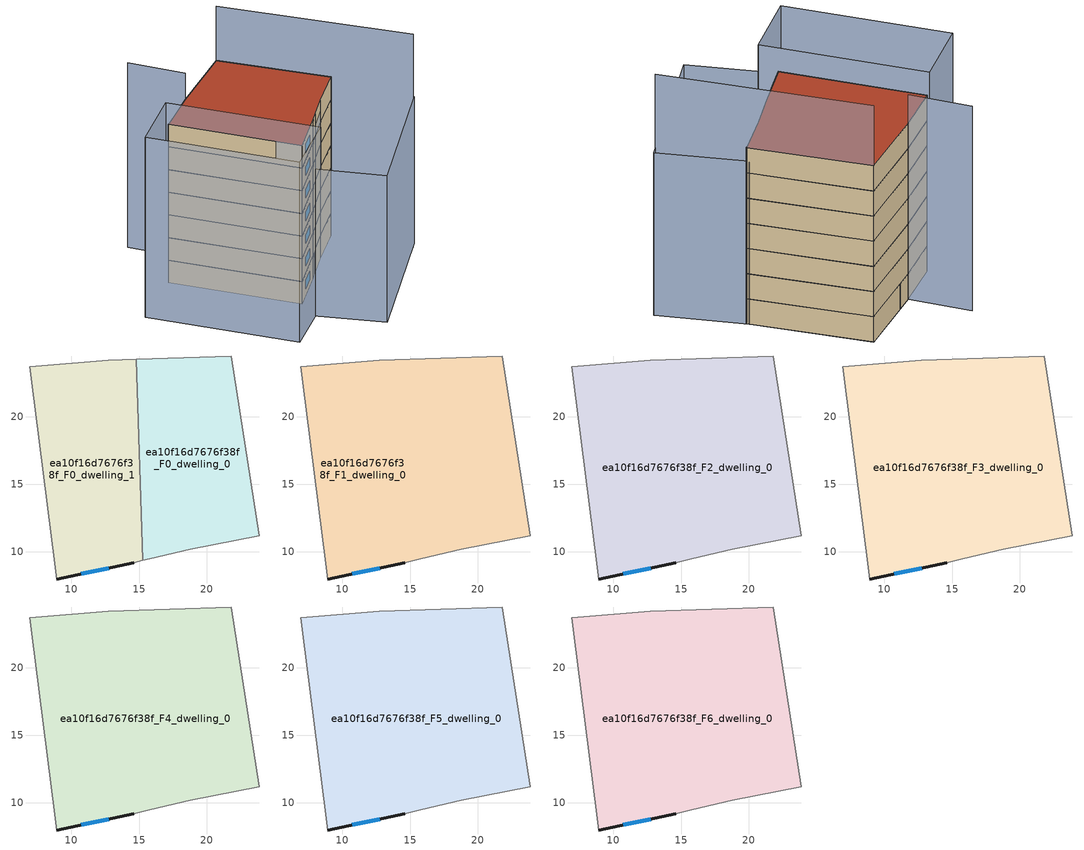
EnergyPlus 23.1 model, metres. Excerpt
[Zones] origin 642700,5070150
ea10f16d7676f38f_F0_dwelling_0
 floor ground (EU_floor_Construction): 23.91,11.19 21.81,24.5 14.81,24.27 15.29,9.37 15.8,9.49 18.81,10.19 z0
 wall adiabatic (EU_wall_Construction): 14.81,24.27 21.81,24.5 23.91,11.19 18.81,10.19 15.8,9.49 15.29,9.37 z0:3
 wall to ea10f16d7676f38f_F0_dwelling_1 (EU_wall_Construction): 15.29,9.37 14.81,24.27 z0:3
ea10f16d7676f38f_F0_dwelling_1
 floor ground (EU_floor_Construction): 15.29,9.37 14.81,24.27 12.71,24.21 6.9,23.71 8.9,8 14.6,9.19 z0
 wall outside (EU_wall_Construction): 14.6,9.19 8.9,8 z0:3
 wall adiabatic (EU_wall_Construction): 15.29,9.37 14.6,9.19 / 8.9,8 6.9,23.71 12.71,24.21 14.81,24.27 z0:3
 window (EU_Window_Construction): 12.76,8.81 10.74,8.38 z0.97:2.03
ea10f16d7676f38f_F1_dwelling_0
 floor to ea10f16d7676f38f_F0_dwelling_0 (EU_floor_Construction): 23.91,11.19 21.81,24.5 14.81,24.27 15.29,9.37 15.8,9.49 18.81,10.19 z3
 floor to ea10f16d7676f38f_F0_dwelling_1 (EU_floor_Construction): 15.29,9.37 14.81,24.27 12.71,24.21 6.9,23.71 8.9,8 14.6,9.19 z3
 wall outside (EU_wall_Construction): 14.6,9.19 8.9,8 z3:6
 wall adiabatic (EU_wall_Construction): 8.9,8 6.9,23.71 12.71,24.21 21.81,24.5 23.91,11.19 18.81,10.19 15.8,9.49 14.6,9.19 z3:6
 window (EU_Window_Construction): 12.76,8.81 10.74,8.38 z3.97:5.03
ea10f16d7676f38f_F2_dwelling_0
 floor to ea10f16d7676f38f_F1_dwelling_0 (EU_floor_Construction): 23.91,11.19 21.81,24.5 12.71,24.21 6.9,23.71 8.9,8 14.6,9.19 15.8,9.49 18.81,10.19 z6
 wall outside (EU_wall_Construction): 14.6,9.19 8.9,8 z6:9
 wall adiabatic (EU_wall_Construction): 8.9,8 6.9,23.71 12.71,24.21 21.81,24.5 23.91,11.19 18.81,10.19 15.8,9.49 14.6,9.19 z6:9
 window (EU_Window_Construction): 12.76,8.81 10.74,8.38 z6.97:8.03
ea10f16d7676f38f_F3_dwelling_0
 floor to ea10f16d7676f38f_F2_dwelling_0 (EU_floor_Construction): 23.91,11.19 21.81,24.5 12.71,24.21 6.9,23.71 8.9,8 14.6,9.19 15.8,9.49 18.81,10.19 z9
 wall outside (EU_wall_Construction): 14.6,9.19 8.9,8 z9:12
 wall adiabatic (EU_wall_Construction): 8.9,8 6.9,23.71 12.71,24.21 21.81,24.5 23.91,11.19 18.81,10.19 15.8,9.49 14.6,9.19 z9:12
 window (EU_Window_Construction): 12.76,8.81 10.74,8.38 z9.97:11.03
ea10f16d7676f38f_F4_dwelling_0
 floor to ea10f16d7676f38f_F3_dwelling_0 (EU_floor_Construction): 23.91,11.19 21.81,24.5 12.71,24.21 6.9,23.71 8.9,8 14.6,9.19 15.8,9.49 18.81,10.19 z12
 wall outside (EU_wall_Construction): 14.6,9.19 8.9,8 z12:15
 wall adiabatic (EU_wall_Construction): 8.9,8 6.9,23.71 12.71,24.21 21.81,24.5 23.91,11.19 18.81,10.19 15.8,9.49 14.6,9.19 z12:15
 window (EU_Window_Construction): 12.76,8.81 10.74,8.38 z12.97:14.03
ea10f16d7676f38f_F5_dwelling_0
 floor to ea10f16d7676f38f_F4_dwelling_0 (EU_floor_Construction): 23.91,11.19 21.81,24.5 12.71,24.21 6.9,23.71 8.9,8 14.6,9.19 15.8,9.49 18.81,10.19 z15
 wall outside (EU_wall_Construction): 14.6,9.19 8.9,8 z15:18
 wall adiabatic (EU_wall_Construction): 8.9,8 6.9,23.71 12.71,24.21 21.81,24.5 23.91,11.19 18.81,10.19 15.8,9.49 14.6,9.19 z15:18
 window (EU_Window_Construction): 12.76,8.81 10.74,8.38 z15.97:17.03
ea10f16d7676f38f_F6_dwelling_0
 floor to ea10f16d7676f38f_F5_dwelling_0 (EU_floor_Construction): 23.91,11.19 21.81,24.5 12.71,24.21 6.9,23.71 8.9,8 14.6,9.19 15.8,9.49 18.81,10.19 z18
 wall outside (EU_wall_Construction): 14.6,9.19 8.9,8 z18:21
 wall adiabatic (EU_wall_Construction): 8.9,8 6.9,23.71 12.71,24.21 21.81,24.5 23.91,11.19 18.81,10.19 15.8,9.49 14.6,9.19 z18:21
 window (EU_Window_Construction): 12.76,8.81 10.74,8.38 z18.97:20.03
 roof outside (EU_roof_Construction): 21.81,24.5 23.91,11.19 18.81,10.19 15.8,9.49 14.6,9.19 8.9,8 6.9,23.71 12.71,24.21 z21
shading: 26.27,1.9 9.25,-2.42 / 9.25,-2.42 6.82,7.14 / 6.82,7.14 23.84,11.47 / 23.84,11.47 26.27,1.9 z0:19.4; 25.41,1.68 21.81,24.5 z0:28.2; 6.86,24.01 9.17,5.83 / 9.17,5.83 1.31,4.83 / 1.31,4.83 -1,23.01 / -1,23.01 6.86,24.01 z0:23.8; 12.1,31.11 12.71,24.2 z0:24.4
[Building]
EU S2 Campaign: North Axis=0; Terrain=City; Solar Distribution=FullExterior
[Site:Location]
Lyon-Bron: Latitude=45.75; Longitude=5; Time Zone=1; Elevation=198
[SizingPeriod:WeatherFileDays]
AnnualSizingPeriod: Begin Month=1; Begin Day of Month=1; End Month=12; End Day of Month=31; Day of Week for Start Day=Monday; Use Weather File Daylight Saving Period=No; Use Weather File Rain and Snow Indicators=No
[MATERIAL]
EU_InternalMass_Material: Roughness=MediumRough; Thickness=0.1; Conductivity=1; Density=1800; Specific Heat=900; Thermal Absorptance=0.9; Solar Absorptance=0.7; Visible Absorptance=0.7
[MATERIAL:NOMASS] Roughness=MediumRough; Thermal Absorptance=0.9; Solar Absorptance=0.7; Visible Absorptance=0.7
Name | Thermal Resistance
EU_wall_NoMass | 2.20426
EU_roof_NoMass | 1.82421
EU_floor_NoMass | 2.14752
[WINDOWMATERIAL:SIMPLEGLAZINGSYSTEM]
EU_Window_SimpleGlazing: UFactor=2.59914; Solar Heat Gain Coefficient=0.76; Visible Transmittance=0.76
[CONSTRUCTION]
EU_wall_Construction: EU_wall_NoMass
EU_roof_Construction: EU_roof_NoMass
EU_floor_Construction: EU_floor_NoMass
EU_InternalMass_Construction: EU_InternalMass_Material
EU_Window_Construction: EU_Window_SimpleGlazing
[ZONE] Type=1; Multiplier=1; Ceiling Height=autocalculate; Floor Area=autocalculate; Part of Total Floor Area=Yes
Name | Volume
ea10f16d7676f38f_F0_dwelling_0; ea10f16d7676f38f_F0_dwelling_1 | 333.357
ea10f16d7676f38f_F1_dwelling_0; ea10f16d7676f38f_F2_dwelling_0; ea10f16d7676f38f_F3_dwelling_0; ea10f16d7676f38f_F4_dwelling_0; ea10f16d7676f38f_F5_dwelling_0; ea10f16d7676f38f_F6_dwelling_0 | 666.714
[INTERNALMASS] Construction=EU_InternalMass_Construction
Name | Zone or ZoneList | Surface Area
ea10f16d7676f38f_F0_dwelling_0_EU_InternalMass | ea10f16d7676f38f_F0_dwelling_0 | 111.119
ea10f16d7676f38f_F0_dwelling_1_EU_InternalMass | ea10f16d7676f38f_F0_dwelling_1 | 111.119
ea10f16d7676f38f_F1_dwelling_0_EU_InternalMass | ea10f16d7676f38f_F1_dwelling_0 | 222.238
ea10f16d7676f38f_F2_dwelling_0_EU_InternalMass | ea10f16d7676f38f_F2_dwelling_0 | 222.238
ea10f16d7676f38f_F3_dwelling_0_EU_InternalMass | ea10f16d7676f38f_F3_dwelling_0 | 222.238
ea10f16d7676f38f_F4_dwelling_0_EU_InternalMass | ea10f16d7676f38f_F4_dwelling_0 | 222.238
ea10f16d7676f38f_F5_dwelling_0_EU_InternalMass | ea10f16d7676f38f_F5_dwelling_0 | 222.238
ea10f16d7676f38f_F6_dwelling_0_EU_InternalMass | ea10f16d7676f38f_F6_dwelling_0 | 222.238
[OTHEREQUIPMENT] Fuel Type=Electricity; Design Level Calculation Method=Watts/Area; Power per Zone Floor Area=1; Fraction Latent=0; Fraction Radiant=0; Fraction Lost=0; Carbon Dioxide Generation Rate=0; EndUse Subcategory=EU_Step8_InternalGains
Name | Zone or ZoneList or Space or SpaceList | Schedule
EU_Step8_InternalGain_ea10f16d7676f38f_F0_dwelling_0_f000 | ea10f16d7676f38f_F0_dwelling_0 | EU_Step8_GainSchedule_ea10f16d7676f38f_F0_dwelling_0_f000
EU_Step8_InternalGain_ea10f16d7676f38f_F0_dwelling_1_f000 | ea10f16d7676f38f_F0_dwelling_1 | EU_Step8_GainSchedule_ea10f16d7676f38f_F0_dwelling_1_f000
EU_Step8_InternalGain_ea10f16d7676f38f_F1_dwelling_0_f000 | ea10f16d7676f38f_F1_dwelling_0 | EU_Step8_GainSchedule_ea10f16d7676f38f_F1_dwelling_0_f000
EU_Step8_InternalGain_ea10f16d7676f38f_F2_dwelling_0_f000 | ea10f16d7676f38f_F2_dwelling_0 | EU_Step8_GainSchedule_ea10f16d7676f38f_F2_dwelling_0_f000
EU_Step8_InternalGain_ea10f16d7676f38f_F3_dwelling_0_f000 | ea10f16d7676f38f_F3_dwelling_0 | EU_Step8_GainSchedule_ea10f16d7676f38f_F3_dwelling_0_f000
EU_Step8_InternalGain_ea10f16d7676f38f_F4_dwelling_0_f000 | ea10f16d7676f38f_F4_dwelling_0 | EU_Step8_GainSchedule_ea10f16d7676f38f_F4_dwelling_0_f000
EU_Step8_InternalGain_ea10f16d7676f38f_F5_dwelling_0_f000 | ea10f16d7676f38f_F5_dwelling_0 | EU_Step8_GainSchedule_ea10f16d7676f38f_F5_dwelling_0_f000
EU_Step8_InternalGain_ea10f16d7676f38f_F6_dwelling_0_f000 | ea10f16d7676f38f_F6_dwelling_0 | EU_Step8_GainSchedule_ea10f16d7676f38f_F6_dwelling_0_f000
[ZONEVENTILATION:DESIGNFLOWRATE] Schedule=EU_AlwaysOn; Design Flow Rate Calculation Method=AirChanges/Hour; Air Changes per Hour=0.567084; Ventilation Type=Natural; Fan Pressure Rise=0; Fan Total Efficiency=1; Constant Term Coefficient=1; Temperature Term Coefficient=0; Velocity Term Coefficient=0; Velocity Squared Term Coefficient=0; Minimum Indoor Temperature=-100; Maximum Indoor Temperature=100; Delta Temperature=-100; Minimum Outdoor Temperature=-100; Maximum Outdoor Temperature=100; Maximum Wind Speed=40
Name | Zone or ZoneList or Space or SpaceList
EU_ConstantAir_ea10f16d7676f38f_F0_dwelling_0 | ea10f16d7676f38f_F0_dwelling_0
EU_ConstantAir_ea10f16d7676f38f_F0_dwelling_1 | ea10f16d7676f38f_F0_dwelling_1
EU_ConstantAir_ea10f16d7676f38f_F1_dwelling_0 | ea10f16d7676f38f_F1_dwelling_0
EU_ConstantAir_ea10f16d7676f38f_F2_dwelling_0 | ea10f16d7676f38f_F2_dwelling_0
EU_ConstantAir_ea10f16d7676f38f_F3_dwelling_0 | ea10f16d7676f38f_F3_dwelling_0
EU_ConstantAir_ea10f16d7676f38f_F4_dwelling_0 | ea10f16d7676f38f_F4_dwelling_0
EU_ConstantAir_ea10f16d7676f38f_F5_dwelling_0 | ea10f16d7676f38f_F5_dwelling_0
EU_ConstantAir_ea10f16d7676f38f_F6_dwelling_0 | ea10f16d7676f38f_F6_dwelling_0
[HVACTEMPLATE:THERMOSTAT] Constant Heating Setpoint=20; Constant Cooling Setpoint=50
EU_HeatOnly_ea10f16d7676f38f_F0_dwelling_0; EU_HeatOnly_ea10f16d7676f38f_F0_dwelling_1; EU_HeatOnly_ea10f16d7676f38f_F1_dwelling_0; EU_HeatOnly_ea10f16d7676f38f_F2_dwelling_0; EU_HeatOnly_ea10f16d7676f38f_F3_dwelling_0; EU_HeatOnly_ea10f16d7676f38f_F4_dwelling_0; EU_HeatOnly_ea10f16d7676f38f_F5_dwelling_0; EU_HeatOnly_ea10f16d7676f38f_F6_dwelling_0
[HVACTEMPLATE:ZONE:IDEALLOADSAIRSYSTEM] System Availability Schedule=EU_AlwaysOn; Maximum Heating Supply Air Temperature=50; Minimum Cooling Supply Air Temperature=13; Maximum Heating Supply Air Humidity Ratio=0.0156; Minimum Cooling Supply Air Humidity Ratio=0.0077; Heating Limit=NoLimit; Cooling Limit=NoLimit; Heating Availability Schedule=EU_AlwaysOn; Cooling Availability Schedule=EU_CoolingOff; Dehumidification Control Type=ConstantSensibleHeatRatio; Cooling Sensible Heat Ratio=0.7; Dehumidification Setpoint=60; Humidification Control Type=None; Humidification Setpoint=30; Outdoor Air Method=None; Outdoor Air Flow Rate per Person=0.00944; Outdoor Air Flow Rate per Zone Floor Area=0; Outdoor Air Flow Rate per Zone=0; Demand Controlled Ventilation Type=None; Outdoor Air Economizer Type=NoEconomizer; Heat Recovery Type=None; Sensible Heat Recovery Effectiveness=0.7; Latent Heat Recovery Effectiveness=0.65
Name | Template Thermostat
ea10f16d7676f38f_F0_dwelling_0 | EU_HeatOnly_ea10f16d7676f38f_F0_dwelling_0
ea10f16d7676f38f_F0_dwelling_1 | EU_HeatOnly_ea10f16d7676f38f_F0_dwelling_1
ea10f16d7676f38f_F1_dwelling_0 | EU_HeatOnly_ea10f16d7676f38f_F1_dwelling_0
ea10f16d7676f38f_F2_dwelling_0 | EU_HeatOnly_ea10f16d7676f38f_F2_dwelling_0
ea10f16d7676f38f_F3_dwelling_0 | EU_HeatOnly_ea10f16d7676f38f_F3_dwelling_0
ea10f16d7676f38f_F4_dwelling_0 | EU_HeatOnly_ea10f16d7676f38f_F4_dwelling_0
ea10f16d7676f38f_F5_dwelling_0 | EU_HeatOnly_ea10f16d7676f38f_F5_dwelling_0
ea10f16d7676f38f_F6_dwelling_0 | EU_HeatOnly_ea10f16d7676f38f_F6_dwelling_0
[SIZING:ZONE] Zone Cooling Design Supply Air Temperature Input Method=SupplyAirTemperature; Zone Cooling Design Supply Air Temperature=13; Zone Heating Design Supply Air Temperature Input Method=SupplyAirTemperature; Zone Heating Design Supply Air Temperature=50; Zone Cooling Design Supply Air Humidity Ratio=0.008; Zone Heating Design Supply Air Humidity Ratio=0.008; Cooling Design Air Flow Method=DesignDay; Cooling Design Air Flow Rate=0; Cooling Minimum Air Flow per Zone Floor Area=0.000762; Cooling Minimum Air Flow=0; Cooling Minimum Air Flow Fraction=0.2; Heating Design Air Flow Method=DesignDay; Heating Design Air Flow Rate=0; Heating Maximum Air Flow per Zone Floor Area=0.002032; Heating Maximum Air Flow=0.141576; Heating Maximum Air Flow Fraction=0.3; Account for Dedicated Outdoor Air System=No; Dedicated Outdoor Air System Control Strategy=NeutralSupplyAir; Dedicated Outdoor Air Low Setpoint Temperature for Design=autosize; Dedicated Outdoor Air High Setpoint Temperature for Design=autosize; Zone Load Sizing Method=Sensible Load Only No Latent Load; Zone Latent Cooling Design Supply Air Humidity Ratio Input Method=HumidityRatioDifference; Zone Cooling Design Supply Air Humidity Ratio Difference=0.005; Zone Latent Heating Design Supply Air Humidity Ratio Input Method=HumidityRatioDifference; Zone Humidification Design Supply Air Humidity Ratio Difference=0.005
ea10f16d7676f38f_F0_dwelling_0; ea10f16d7676f38f_F0_dwelling_1; ea10f16d7676f38f_F1_dwelling_0; ea10f16d7676f38f_F2_dwelling_0; ea10f16d7676f38f_F3_dwelling_0; ea10f16d7676f38f_F4_dwelling_0; ea10f16d7676f38f_F5_dwelling_0; ea10f16d7676f38f_F6_dwelling_0
[SCHEDULE:CONSTANT]
Name | Hourly Value
EU_AlwaysOn | 1
EU_CoolingOff | 0
[SCHEDULE:FILE] Column Number=1; Rows to Skip at Top=0; Number of Hours of Data=8760; Column Separator=Comma; Interpolate to Timestep=No; Minutes per Item=60; Adjust Schedule for Daylight Savings=Yes
Name | File
EU_Step8_GainSchedule_ea10f16d7676f38f_F0_dwelling_0_f000 | ../../schedules/ea10f16d7676f38f/ea10f16d7676f38f_F0_dwelling_0_f000_gain.csv
EU_Step8_GainSchedule_ea10f16d7676f38f_F0_dwelling_1_f000 | ../../schedules/ea10f16d7676f38f/ea10f16d7676f38f_F0_dwelling_1_f000_gain.csv
EU_Step8_GainSchedule_ea10f16d7676f38f_F1_dwelling_0_f000 | ../../schedules/ea10f16d7676f38f/ea10f16d7676f38f_F1_dwelling_0_f000_gain.csv
EU_Step8_GainSchedule_ea10f16d7676f38f_F2_dwelling_0_f000 | ../../schedules/ea10f16d7676f38f/ea10f16d7676f38f_F2_dwelling_0_f000_gain.csv
EU_Step8_GainSchedule_ea10f16d7676f38f_F3_dwelling_0_f000 | ../../schedules/ea10f16d7676f38f/ea10f16d7676f38f_F3_dwelling_0_f000_gain.csv
EU_Step8_GainSchedule_ea10f16d7676f38f_F4_dwelling_0_f000 | ../../schedules/ea10f16d7676f38f/ea10f16d7676f38f_F4_dwelling_0_f000_gain.csv
EU_Step8_GainSchedule_ea10f16d7676f38f_F5_dwelling_0_f000 | ../../schedules/ea10f16d7676f38f/ea10f16d7676f38f_F5_dwelling_0_f000_gain.csv
EU_Step8_GainSchedule_ea10f16d7676f38f_F6_dwelling_0_f000 | ../../schedules/ea10f16d7676f38f/ea10f16d7676f38f_F6_dwelling_0_f000_gain.csv
